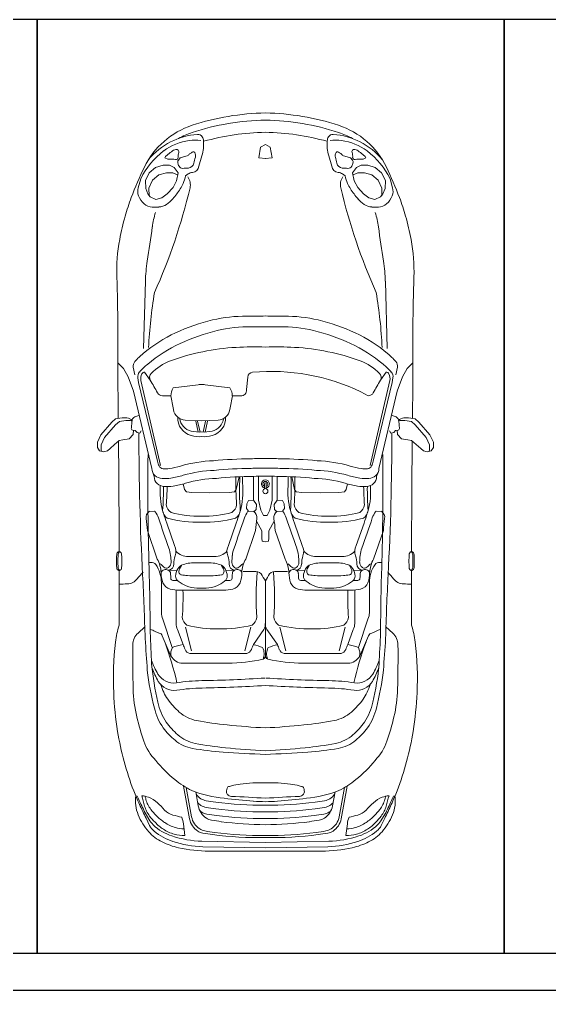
# Model space of a CAD drawing. Header units: millimetres. Extents: x 0 to 265, y 0 to 186.
# Drawn here: x 112.66 to 115.5, y 140.94 to 146.14 of the extents above; entities that cross this region are included whole.
import ezdxf

# ---------------------------------------------------------------- set-up
doc = ezdxf.new("R2010")
doc.units = ezdxf.units.MM
doc.layers.add('ARQ_Mobiliario', color=8, linetype='Continuous', lineweight=18)
doc.layers.add('MURO DE CARGA', color=18, linetype='Continuous', lineweight=30)

# ---------------------------------------------------------------- blocks, each defined once
blk = doc.blocks.new('A$C0D2E043C')
at = {"layer": 'ARQ_Mobiliario'}
for p, q in [((35.6085, 11.7822), (35.6187, 11.8398)), ((35.6187, 11.8398), (35.644, 11.8538)), ((35.6693, 11.8398), (35.644, 11.8538)), ((35.6795, 11.7822), (35.6693, 11.8398)), ((35.1061, 11.7817), (35.1212, 11.7749)), ((35.1212, 11.7749), (35.1464, 11.7749)), ((35.1885, 11.7817), (35.1784, 11.7699)), ((35.2305, 11.7951), (35.1885, 11.7817)), ((35.2877, 11.7379), (35.3045, 11.7934)), ((35.6456, 11.7784), (35.6085, 11.7822)), ((35.6424, 11.7784), (35.6795, 11.7822)), ((36.0003, 11.7379), (35.9835, 11.7934)), ((36.0575, 11.7951), (36.0995, 11.7817)), ((36.0995, 11.7817), (36.1096, 11.7699)), ((36.1668, 11.7749), (36.1416, 11.7749)), ((36.1819, 11.7817), (36.1668, 11.7749)), ((35.022, 11.7026), (35.0018, 11.6605)), ((35.0556, 11.7312), (35.022, 11.7026)), ((35.096, 11.743), (35.0556, 11.7312)), ((35.1139, 11.7029), (35.0735, 11.6911)), ((35.1313, 11.743), (35.096, 11.743)), ((35.1492, 11.7029), (35.1139, 11.7029)), ((35.1565, 11.7312), (35.1313, 11.743)), ((35.1744, 11.6911), (35.1492, 11.7029)), ((35.1767, 11.7026), (35.1565, 11.7312)), ((35.1683, 11.6588), (35.1767, 11.7026)), ((36.1113, 11.7026), (36.1315, 11.7312)), ((36.1197, 11.6588), (36.1113, 11.7026)), ((36.1136, 11.6911), (36.1388, 11.7029)), ((36.1315, 11.7312), (36.1567, 11.743)), ((36.1388, 11.7029), (36.1741, 11.7029)), ((36.1567, 11.743), (36.192, 11.743)), ((36.1741, 11.7029), (36.2145, 11.6911)), ((36.192, 11.743), (36.2324, 11.7312)), ((36.2324, 11.7312), (36.266, 11.7026)), ((36.266, 11.7026), (36.2862, 11.6605)), ((34.9766, 11.6706), (34.9632, 11.6218)), ((35.0018, 11.6605), (35.0035, 11.6184)), ((35.0399, 11.6625), (35.0197, 11.6204)), ((35.0735, 11.6911), (35.0399, 11.6625)), ((35.1498, 11.6235), (35.1683, 11.6588)), ((35.1745, 11.691), (35.1744, 11.6911)), ((35.2171, 11.6858), (35.2305, 11.6959)), ((36.0709, 11.6858), (36.0575, 11.6959)), ((36.1135, 11.691), (36.1136, 11.6911)), ((36.1382, 11.6235), (36.1197, 11.6588)), ((36.2145, 11.6911), (36.2481, 11.6625)), ((36.2481, 11.6625), (36.2683, 11.6204)), ((36.2862, 11.6605), (36.2845, 11.6184)), ((36.3114, 11.6706), (36.3248, 11.6218)), ((35.0035, 11.6184), (35.0153, 11.5898)), ((35.0197, 11.6204), (35.0214, 11.5783)), ((35.1179, 11.5898), (35.1498, 11.6235)), ((36.1701, 11.5898), (36.1382, 11.6235)), ((36.2683, 11.6204), (36.2666, 11.5783)), ((36.2845, 11.6184), (36.2727, 11.5898)), ((35.0153, 11.5898), (35.0271, 11.573)), ((35.0271, 11.573), (35.0573, 11.5596)), ((35.0573, 11.5596), (35.0893, 11.568)), ((35.0893, 11.568), (35.1179, 11.5898)), ((36.1987, 11.568), (36.1701, 11.5898)), ((36.2307, 11.5596), (36.1987, 11.568)), ((36.2609, 11.573), (36.2307, 11.5596)), ((36.2727, 11.5898), (36.2609, 11.573)), ((34.9917, 10.7614), (35.0018, 11.1215)), ((36.2963, 10.7614), (36.2862, 11.1215)), ((34.8846, 10.654), (34.8541, 10.6846)), ((34.9454, 10.6197), (34.9364, 10.661)), ((36.3426, 10.6197), (36.3516, 10.661)), ((36.4034, 10.654), (36.4339, 10.6846)), ((34.9098, 10.61), (34.8846, 10.654)), ((34.9376, 10.5336), (34.9098, 10.61)), ((34.9978, 10.6353), (35.0281, 10.5918)), ((35.5433, 10.5411), (35.5494, 10.6083)), ((36.2902, 10.6353), (36.2599, 10.5918)), ((36.3504, 10.5336), (36.3782, 10.61)), ((36.3782, 10.61), (36.4034, 10.654)), ((34.9644, 10.58), (34.961, 10.6044)), ((34.9644, 10.58), (35.0662, 10.1575)), ((35.0831, 10.1349), (34.9779, 10.5897)), ((35.151, 10.5504), (35.2842, 10.5677)), ((35.4546, 10.5504), (35.3214, 10.5677)), ((36.2049, 10.1349), (36.3101, 10.5897)), ((36.3236, 10.58), (36.2218, 10.1575)), ((36.3236, 10.58), (36.327, 10.6044)), ((34.9376, 10.5336), (35.0361, 10.1191)), ((35.1384, 10.5084), (35.0934, 10.5084)), ((35.4671, 10.5084), (35.5122, 10.5084)), ((36.1556, 10.5292), (36.1946, 10.5084)), ((36.3504, 10.5336), (36.2519, 10.1191)), ((34.7636, 10.2997), (34.8225, 10.3676)), ((34.7836, 10.2852), (34.8425, 10.3531)), ((34.8225, 10.3676), (34.8425, 10.3843)), ((34.8425, 10.3843), (34.877, 10.3909)), ((34.8425, 10.3531), (34.8625, 10.3698)), ((34.8625, 10.3698), (34.897, 10.3765)), ((34.877, 10.3909), (34.9026, 10.3898)), ((34.897, 10.3765), (34.9226, 10.3754)), ((35.3028, 10.3733), (35.215, 10.3778)), ((35.2844, 10.3136), (35.2713, 10.3728)), ((35.2946, 10.3136), (35.2815, 10.3728)), ((35.3028, 10.3733), (35.3906, 10.3778)), ((35.311, 10.3136), (35.3241, 10.3728)), ((35.3211, 10.3136), (35.3343, 10.3728)), ((36.391, 10.3765), (36.3654, 10.3754)), ((36.411, 10.3909), (36.3854, 10.3898)), ((36.4255, 10.3698), (36.391, 10.3765)), ((36.4455, 10.3843), (36.411, 10.3909)), ((36.4455, 10.3531), (36.4255, 10.3698)), ((36.4655, 10.3676), (36.4455, 10.3843)), ((36.5044, 10.2852), (36.4455, 10.3531)), ((36.5244, 10.2997), (36.4655, 10.3676)), ((34.7447, 10.2608), (34.7636, 10.2997)), ((34.9359, 10.3008), (34.9148, 10.2786)), ((34.9474, 10.3224), (34.9337, 10.3244)), ((34.9379, 10.3238), (34.9359, 10.3008)), ((34.9572, 10.3126), (34.9474, 10.3224)), ((34.9719, 10.3077), (34.9572, 10.3126)), ((34.9797, 10.3204), (34.9719, 10.3077)), ((36.3083, 10.3204), (36.3161, 10.3077)), ((36.3161, 10.3077), (36.3308, 10.3126)), ((36.3308, 10.3126), (36.3406, 10.3224)), ((36.3406, 10.3224), (36.3543, 10.3244)), ((36.3501, 10.3238), (36.3521, 10.3008)), ((36.3521, 10.3008), (36.3732, 10.2786)), ((36.5433, 10.2608), (36.5244, 10.2997)), ((34.7447, 10.2307), (34.7447, 10.2608)), ((34.7647, 10.2463), (34.7836, 10.2852)), ((34.7647, 10.2163), (34.7647, 10.2463)), ((34.837, 10.2474), (34.8125, 10.2263)), ((34.8614, 10.2686), (34.837, 10.2474)), ((34.8814, 10.273), (34.8614, 10.2686)), ((34.9148, 10.2786), (34.8814, 10.273)), ((36.3732, 10.2786), (36.4066, 10.273)), ((36.4066, 10.273), (36.4266, 10.2686)), ((36.4266, 10.2686), (36.451, 10.2474)), ((36.451, 10.2474), (36.4755, 10.2263)), ((36.5233, 10.2463), (36.5044, 10.2852)), ((36.5233, 10.2163), (36.5233, 10.2463)), ((36.5433, 10.2307), (36.5433, 10.2608)), ((34.7569, 10.2129), (34.7447, 10.2307)), ((34.778, 10.2085), (34.7569, 10.2129)), ((34.7687, 10.2105), (34.7647, 10.2163)), ((34.7981, 10.214), (34.778, 10.2085)), ((34.8125, 10.2263), (34.7981, 10.214)), ((36.4755, 10.2263), (36.4899, 10.214)), ((36.4899, 10.214), (36.51, 10.2085)), ((36.51, 10.2085), (36.5311, 10.2129)), ((36.5193, 10.2105), (36.5233, 10.2163)), ((36.5311, 10.2129), (36.5433, 10.2307)), ((35.0361, 10.1191), (35.0361, 10.1191)), ((35.044, 10.0924), (35.0483, 10.0763)), ((36.244, 10.0924), (36.2397, 10.0763)), ((36.2519, 10.1191), (36.2519, 10.1191)), ((35.0483, 10.0763), (35.0483, 10.0763)), ((35.2046, 10.0364), (35.2112, 10.0058)), ((35.5031, 10.0747), (35.4881, 10.0058)), ((35.5808, 9.9491), (35.5808, 10.0765)), ((35.6071, 10.074), (35.6071, 9.9488)), ((35.6389, 10.036), (35.6389, 10.0101)), ((35.6491, 10.036), (35.6491, 10.0101)), ((35.6809, 10.074), (35.6809, 9.9488)), ((35.7072, 9.9491), (35.7072, 10.0765)), ((35.7849, 10.0747), (35.7999, 10.0058)), ((36.0834, 10.0364), (36.0768, 10.0058)), ((36.2397, 10.0763), (36.2397, 10.0763)), ((35.2112, 10.0058), (35.221, 9.9937)), ((35.221, 9.9937), (35.2501, 9.9912)), ((35.2501, 9.9912), (35.347, 9.9888)), ((35.4493, 9.9912), (35.347, 9.9888)), ((35.4784, 9.9937), (35.4493, 9.9912)), ((35.4881, 10.0058), (35.4784, 9.9937)), ((35.7999, 10.0058), (35.8096, 9.9937)), ((35.8096, 9.9937), (35.8387, 9.9912)), ((35.8387, 9.9912), (35.941, 9.9888)), ((36.0379, 9.9912), (35.941, 9.9888)), ((36.067, 9.9937), (36.0379, 9.9912)), ((36.0768, 10.0058), (36.067, 9.9937)), ((35.5441, 9.9298), (35.5529, 9.9473)), ((35.5529, 9.9473), (35.5808, 9.9491)), ((35.5808, 9.9491), (35.5966, 9.9263)), ((35.6071, 9.9488), (35.6197, 9.8958)), ((35.6809, 9.9488), (35.6683, 9.8958)), ((35.7072, 9.9491), (35.6914, 9.9263)), ((35.7351, 9.9473), (35.7072, 9.9491)), ((35.7439, 9.9298), (35.7351, 9.9473)), ((35.023, 9.8896), (35.0509, 9.8913)), ((35.5424, 9.9053), (35.5441, 9.9298)), ((35.5529, 9.8913), (35.5424, 9.9053)), ((35.5808, 9.8896), (35.5529, 9.8913)), ((35.5948, 9.9001), (35.5843, 9.8896)), ((35.5966, 9.9263), (35.5948, 9.9001)), ((35.6197, 9.8958), (35.6339, 9.8675)), ((35.6683, 9.8958), (35.6541, 9.8675)), ((35.6914, 9.9263), (35.6932, 9.9001)), ((35.6932, 9.9001), (35.7037, 9.8896)), ((35.7072, 9.8896), (35.7351, 9.8913)), ((35.7351, 9.8913), (35.7456, 9.9053)), ((35.7456, 9.9053), (35.7439, 9.9298)), ((36.265, 9.8896), (36.2371, 9.8913)), ((35.5961, 9.8376), (35.6258, 9.7852)), ((35.6339, 9.8675), (35.644, 9.8675)), ((35.6541, 9.8675), (35.644, 9.8675)), ((35.6919, 9.8376), (35.6622, 9.7852)), ((35.0125, 9.7864), (35.0649, 9.6341)), ((35.1576, 9.7059), (35.1156, 9.8266)), ((35.4462, 9.7059), (35.4882, 9.8266)), ((35.5913, 9.7864), (35.5389, 9.6341)), ((35.6258, 9.7852), (35.6258, 9.7457)), ((35.6622, 9.7852), (35.6622, 9.7457)), ((35.6967, 9.7864), (35.7491, 9.6341)), ((35.8418, 9.7059), (35.7998, 9.8266)), ((36.1304, 9.7059), (36.1724, 9.8266)), ((36.2755, 9.7864), (36.2231, 9.6341)), ((35.6258, 9.7457), (35.6277, 9.7299)), ((35.6277, 9.7299), (35.644, 9.7269)), ((35.6603, 9.7299), (35.644, 9.7269)), ((35.6622, 9.7457), (35.6603, 9.7299)), ((35.3014, 9.6481), (35.2317, 9.6481)), ((35.3024, 9.6481), (35.3721, 9.6481)), ((35.9856, 9.6481), (35.9159, 9.6481)), ((35.9866, 9.6481), (36.0563, 9.6481)), ((34.8614, 9.2797), (34.8614, 9.5712)), ((35.1319, 9.5744), (35.171, 9.5728)), ((35.1943, 9.6001), (35.184, 9.5809)), ((35.2774, 9.6137), (35.3019, 9.6137)), ((35.3264, 9.6137), (35.3019, 9.6137)), ((35.4095, 9.6001), (35.4198, 9.5809)), ((35.4719, 9.5744), (35.4329, 9.5728)), ((35.8161, 9.5744), (35.8551, 9.5728)), ((35.8785, 9.6001), (35.8682, 9.5809)), ((35.9616, 9.6137), (35.9861, 9.6137)), ((36.0106, 9.6137), (35.9861, 9.6137)), ((36.0937, 9.6001), (36.104, 9.5809)), ((36.1561, 9.5744), (36.117, 9.5728)), ((36.4266, 9.2797), (36.4266, 9.5712)), ((35.1494, 9.5195), (35.1731, 9.5192)), ((35.2774, 9.5438), (35.3019, 9.5438)), ((35.3264, 9.5438), (35.3019, 9.5438)), ((35.4544, 9.5195), (35.4307, 9.5192)), ((35.5828, 9.5666), (35.5249, 9.5666)), ((35.644, 9.5169), (35.644, 9.2904)), ((35.7052, 9.5666), (35.7631, 9.5666)), ((35.8336, 9.5195), (35.8573, 9.5192)), ((35.9616, 9.5438), (35.9861, 9.5438)), ((36.0106, 9.5438), (35.9861, 9.5438)), ((36.1386, 9.5195), (36.1149, 9.5192)), ((35.0873, 9.3467), (35.0873, 9.5084)), ((35.1657, 9.2897), (35.1657, 9.4686)), ((35.3019, 9.4679), (35.1838, 9.4679)), ((35.2774, 9.4789), (35.3019, 9.4789)), ((35.3264, 9.4789), (35.3019, 9.4789)), ((35.3019, 9.4679), (35.42, 9.4679)), ((35.9861, 9.4679), (35.868, 9.4679)), ((35.9616, 9.4789), (35.9861, 9.4789)), ((36.0106, 9.4789), (35.9861, 9.4789)), ((35.9861, 9.4679), (36.1042, 9.4679)), ((36.1223, 9.2897), (36.1223, 9.4686)), ((36.2007, 9.3467), (36.2007, 9.5084)), ((35.1459, 9.1599), (35.0953, 9.313)), ((36.1421, 9.1599), (36.1927, 9.313)), ((34.9985, 9.2703), (34.9625, 9.2377)), ((35.2032, 9.1765), (35.1737, 9.2561)), ((35.2171, 9.2693), (35.2487, 9.1429)), ((35.5659, 9.2693), (35.5344, 9.1429)), ((35.5799, 9.1765), (35.6364, 9.2567)), ((35.644, 9.1205), (35.644, 9.2576)), ((35.644, 9.1551), (35.644, 9.2576)), ((35.7081, 9.1765), (35.6516, 9.2567)), ((35.7221, 9.2693), (35.7536, 9.1429)), ((36.0709, 9.2693), (36.0393, 9.1429)), ((36.0848, 9.1765), (36.1143, 9.2561)), ((36.2895, 9.2703), (36.3255, 9.2377)), ((35.0544, 9.2468), (35.0746, 9.2372)), ((35.0914, 9.2227), (35.134, 9.1222)), ((36.1966, 9.2227), (36.154, 9.1222)), ((36.2336, 9.2468), (36.2134, 9.2372)), ((35.2391, 9.1282), (35.2627, 9.1279)), ((35.5203, 9.1279), (35.2627, 9.1279)), ((35.544, 9.1282), (35.5203, 9.1279)), ((35.744, 9.1282), (35.7677, 9.1279)), ((35.7677, 9.1279), (36.0253, 9.1279)), ((36.0489, 9.1282), (36.0253, 9.1279)), ((35.1915, 9.0766), (35.4432, 9.0766)), ((36.0965, 9.0766), (35.8448, 9.0766)), ((35.4746, 8.4242), (35.5088, 8.4289)), ((35.8134, 8.4242), (35.7792, 8.4289)), ((35.2066, 8.4189), (35.2383, 8.243)), ((35.2208, 8.4103), (35.249, 8.2544)), ((35.2712, 8.3869), (35.2848, 8.3121)), ((36.0168, 8.3869), (36.0032, 8.3121)), ((36.0672, 8.4103), (36.039, 8.2544)), ((36.0814, 8.4189), (36.0497, 8.243)), ((34.9577, 8.3641), (34.9507, 8.3666)), ((36.3303, 8.3641), (36.3373, 8.3666)), ((35.0206, 8.2406), (35, 8.2755)), ((36.2674, 8.2406), (36.288, 8.2755)), ((35.0233, 8.208), (35.005, 8.246)), ((36.2647, 8.208), (36.283, 8.246)), ((35.2129, 8.153), (35.2051, 8.2155)), ((36.0751, 8.153), (36.0829, 8.2155)), ((35.644, 8.1164), (35.3043, 8.1235)), ((35.644, 8.1164), (35.9837, 8.1235)), ((35.644, 8.087), (35.3094, 8.094)), ((35.6453, 8.0701), (35.3431, 8.0701)), ((35.6427, 8.0701), (35.9449, 8.0701)), ((35.644, 8.087), (35.9786, 8.094))]:
    blk.add_line(p, q, dxfattribs=at)
for centre, radius, start, end in [((35.6659, 10.6955), 1.3272, 90.9471, 108.163), ((35.6221, 10.6955), 1.3272, 71.837, 89.0529), ((35.6659, 10.6572), 1.3272, 90.9471, 108.163), ((35.6221, 10.6572), 1.3272, 71.837, 89.0529), ((35.3878, 11.5433), 0.4349, 108.163, 154.1612), ((35.3878, 11.505), 0.4349, 108.163, 118.7863), ((35.6684, 10.5921), 1.3272, 91.0533, 105.5302), ((35.6196, 10.5921), 1.3272, 74.4698, 88.9467), ((35.9002, 11.5433), 0.4349, 25.8388, 71.837), ((35.9002, 11.505), 0.4349, 61.2137, 71.837), ((35.3058, 11.5363), 0.3724, 93.8259, 140.3789), ((35.2777, 11.5787), 0.2995, 97.9545, 126.5028), ((35.267, 11.6067), 0.2704, 83.4641, 96.5359), ((35.283, 11.8813), 0.0266, 29.4696, 94.3511), ((35.101, 11.8551), 0.2126, 343.1532, 4.7109), ((35.2597, 11.8681), 0.0534, 4.7109, 29.4696), ((36.187, 11.8551), 0.2126, 175.2891, 196.8468), ((36.0283, 11.8681), 0.0534, 150.5304, 175.2891), ((36.005, 11.8813), 0.0266, 85.6489, 150.5304), ((36.021, 11.6067), 0.2704, 83.4641, 96.5359), ((35.9822, 11.5363), 0.3724, 39.6211, 86.1741), ((36.0103, 11.5787), 0.2995, 53.4972, 82.0455), ((35.348, 11.4892), 0.4134, 126.9541, 153.96), ((34.7505, 12.2778), 0.6055, 307.1521, 310.2095), ((35.1775, 11.7727), 0.0559, 102.9548, 130.2095), ((35.1678, 11.8145), 0.0129, 340.9771, 102.9548), ((35.2408, 11.7893), 0.0642, 160.9771, 183.8448), ((35.2732, 11.7626), 0.0536, 127.3728, 142.6693), ((35.277, 11.7576), 0.06, 110.7728, 127.3728), ((35.2587, 11.8058), 0.00841, 32.3333, 110.7728), ((35.2401, 11.794), 0.0304, 342.8448, 32.3333), ((36.0479, 11.794), 0.0304, 147.6667, 197.1552), ((36.0293, 11.8058), 0.00841, 69.2272, 147.6667), ((36.011, 11.7576), 0.06, 52.6272, 69.2272), ((36.0148, 11.7626), 0.0536, 37.3307, 52.6272), ((36.1202, 11.8145), 0.0129, 77.0452, 199.0229), ((36.0472, 11.7893), 0.0642, 356.1552, 19.0229), ((36.1105, 11.7727), 0.0559, 49.7905, 77.0452), ((36.5375, 12.2778), 0.6055, 229.7905, 232.8479), ((35.94, 11.4892), 0.4134, 26.04, 53.0459), ((35.1346, 11.7708), 0.0305, 127.1521, 159.1466), ((35.1464, 11.6901), 0.0848, 78.5687, 90), ((35.1655, 11.7843), 0.0112, 258.5687, 3.8448), ((35.1911, 11.7591), 0.0166, 139.6746, 195.2861), ((35.2522, 11.7758), 0.08, 195.2861, 208.2877), ((35.2293, 11.7599), 0.0322, 275.2007, 347.6884), ((35.643, 11.6697), 0.3912, 162.8448, 167.6884), ((35.645, 11.6697), 0.3912, 12.3116, 17.1552), ((36.0587, 11.7599), 0.0322, 192.3116, 264.7993), ((36.0358, 11.7758), 0.08, 331.7123, 344.7139), ((36.0969, 11.7591), 0.0166, 344.7139, 40.3254), ((36.1225, 11.7843), 0.0112, 176.1552, 281.4313), ((36.1416, 11.6901), 0.0848, 90, 101.4313), ((36.1534, 11.7708), 0.0305, 20.8534, 52.8479), ((36.7589, 10.8794), 1.9583, 154.1612, 159.3768), ((35.2015, 11.7485), 0.0224, 208.2877, 271.1624), ((35.1932, 12.1562), 0.4302, 271.1624, 275.2007), ((35.2559, 11.6621), 0.0422, 92.4457, 126.8894), ((35.2526, 11.7394), 0.0352, 272.4457, 357.5962), ((36.0354, 11.7394), 0.0352, 182.4038, 267.5543), ((36.0321, 11.6621), 0.0422, 53.1106, 87.5543), ((36.0948, 12.1562), 0.4302, 264.7993, 268.8376), ((36.0865, 11.7485), 0.0224, 268.8376, 331.7123), ((34.5291, 10.8794), 1.9583, 20.6232, 25.8388), ((34.982, 11.7416), 0.2416, 336.5245, 346.6309), ((35.1708, 11.6379), 0.0717, 346.5482, 36.0552), ((36.1172, 11.6379), 0.0717, 143.9448, 193.4518), ((36.306, 11.7416), 0.2416, 193.3691, 203.4755), ((35.0299, 11.6034), 0.0692, 164.5885, 199.9902), ((32.1137, 12.3691), 3.2151, 335.9892, 346.5482), ((34.8312, 11.8425), 0.4226, 318.5842, 327.7162), ((35.0103, 11.7293), 0.2107, 327.7162, 336.5245), ((39.1743, 12.3691), 3.2151, 193.4518, 204.0108), ((36.2777, 11.7293), 0.2107, 203.4755, 212.2838), ((36.4568, 11.8425), 0.4226, 212.2838, 221.4158), ((36.2581, 11.6034), 0.0692, 340.0098, 15.4115), ((36.0623, 11.1415), 1.2141, 159.3768, 164.2699), ((35.0635, 11.6156), 0.1049, 199.9902, 229.3606), ((35, 11.6936), 0.1976, 305.4315, 318.5842), ((36.288, 11.6936), 0.1976, 221.4158, 234.5685), ((36.2245, 11.6156), 0.1049, 310.6394, 340.0098), ((35.2257, 11.1415), 1.2141, 15.7301, 20.6232), ((35.0406, 11.589), 0.0699, 229.3606, 268.5357), ((35.0565, 12.2098), 0.6909, 268.5357, 271.4643), ((35.0723, 11.592), 0.0728, 271.4643, 305.4315), ((36.2157, 11.592), 0.0728, 234.5685, 268.5357), ((36.2315, 12.2098), 0.6909, 268.5357, 271.4643), ((36.2474, 11.589), 0.0699, 271.4643, 310.6394), ((36.3343, 11.0649), 1.4967, 164.2699, 169.1962), ((35.5215, 11.3482), 0.4869, 163.079, 172.4092), ((35.7665, 11.3482), 0.4869, 7.5908, 16.921), ((34.9537, 11.0649), 1.4967, 10.8038, 15.7301), ((28.0574, 12.3429), 7.0431, 350.9012, 352.40925), ((43.2306, 12.3429), 7.0431, 187.59075, 189.0988), ((35.7521, 11.176), 0.9039, 169.1962, 182.0129), ((35.5359, 11.176), 0.9039, 357.9871, 10.8038), ((35.829, 11.0983), 0.8275, 170.9012, 178.3951), ((35.459, 11.0983), 0.8275, 1.6049, 9.0988), ((25.321, 10.8094), 9.5336, 0.42297, 2.01293), ((45.967, 10.8094), 9.5336, 177.98707, 179.57703), ((37.6328, 10.6318), 2.6176, 170.5648, 177.0514), ((33.6552, 10.6318), 2.6176, 2.9486, 9.4352), ((35.5349, 10.1853), 0.7493, 89.3121, 103.3775), ((35.5714, 13.2281), 2.2937, 269.3121, 271.8137), ((35.7166, 13.2281), 2.2937, 268.1863, 270.6879), ((35.7531, 10.1853), 0.7493, 76.6225, 90.6879), ((57.0828, 10.7478), 22.2288, 179.65975, 180.72878), ((35.5987, 9.917), 1.0251, 103.3775, 115.1152), ((35.5595, 10.1287), 0.7493, 89.3121, 103.3775), ((35.596, 13.1715), 2.2937, 269.3121, 271.1995), ((35.692, 13.1715), 2.2937, 268.8005, 270.6879), ((35.7285, 10.1287), 0.7493, 76.6225, 90.6879), ((35.6893, 9.917), 1.0251, 64.8848, 76.6225), ((14.2052, 10.7478), 22.2288, 359.27122, 0.34025), ((35.5068, 10.1129), 0.8087, 115.1152, 129.7694), ((35.6232, 9.8604), 1.0251, 103.3775, 115.1152), ((35.6648, 9.8604), 1.0251, 64.8848, 76.6225), ((35.7812, 10.1129), 0.8087, 50.2306, 64.8848), ((35.5314, 10.0563), 0.8087, 115.1152, 129.7694), ((35.5532, 9.5554), 1.2139, 93.1081, 110.0928), ((35.5853, 8.9639), 1.8063, 88.1387, 93.1081), ((35.7027, 8.9639), 1.8063, 86.8919, 91.8613), ((35.7348, 9.5554), 1.2139, 69.9072, 86.8919), ((35.7566, 10.0563), 0.8087, 50.2306, 64.8848), ((35.2497, 10.4218), 0.4068, 129.7694, 138.3309), ((36.0383, 10.4218), 0.4068, 41.6691, 50.2306), ((34.9749, 10.6664), 0.0389, 138.3309, 188.049), ((35.2743, 10.3652), 0.4068, 129.7694, 138.3309), ((35.2303, 10.438), 0.2741, 110.0928, 136.1684), ((36.0577, 10.438), 0.2741, 43.8316, 69.9072), ((36.0137, 10.3652), 0.4068, 41.6691, 50.2306), ((36.3131, 10.6664), 0.0389, 351.951, 41.6691), ((34.9995, 10.6098), 0.0389, 138.3309, 188.049), ((35.0269, 10.6011), 0.0503, 151.1089, 193.0159), ((34.9999, 10.616), 0.0195, 96.3079, 151.1089), ((35.0545, 10.6068), 0.0304, 136.1684, 209.5912), ((35.578, 10.6057), 0.0287, 95.2324, 174.8096), ((35.676, 9.5351), 1.1038, 64.2486, 95.2324), ((36.2335, 10.6068), 0.0304, 330.4088, 43.8316), ((36.2881, 10.616), 0.0195, 28.8911, 83.6921), ((36.2611, 10.6011), 0.0503, 346.9841, 28.8911), ((36.2885, 10.6098), 0.0389, 351.951, 41.6691), ((7.5318, -5.0227), 31.6206, 29.45048, 29.59122), ((35.3133, 10.3438), 0.2258, 92.6576, 97.4001), ((35.2923, 10.3438), 0.2258, 82.5999, 87.3424), ((63.7562, -5.0227), 31.6206, 150.40878, 150.54952), ((35.0934, 10.5395), 0.031, 209.4505, 270), ((35.2148, 10.5084), 0.0764, 146.6922, 180), ((32.8354, 10.0516), 2.3479, 9.3754, 11.2195), ((37.7702, 10.0516), 2.3479, 168.7805, 170.6246), ((35.3907, 10.5084), 0.0764, 360, 33.3078), ((35.5138, 10.5381), 0.0297, 266.8919, 5.7359), ((36.1946, 10.5395), 0.031, 270, 330.5495), ((-34.6556, 9.5808), 69.5169, 0.664478, 0.728782), ((105.9436, 9.5808), 69.5169, 179.271218, 179.335522), ((35.0157, 10.2328), 0.177, 106.2845, 113.7107), ((35.2184, 10.4451), 0.0674, 189.3754, 267.0621), ((35.3871, 10.4451), 0.0674, 272.9379, 350.6246), ((36.2723, 10.2328), 0.177, 66.2893, 73.7155), ((34.9009, 10.352), 0.0378, 37.5272, 87.5086), ((34.9209, 10.3376), 0.0378, 73.1971, 87.5086), ((35.1594, 10.3314), 0.2327, 168.1409, 178.6037), ((34.9533, 10.3747), 0.0221, 113.7107, 168.1409), ((35.2725, 10.3892), 0.0977, 176.2112, 255.0029), ((35.2639, 10.3969), 0.0794, 187.5974, 257.8604), ((35.3331, 10.3892), 0.0977, 284.9971, 3.7888), ((35.3417, 10.3969), 0.0794, 282.1396, 352.4026), ((36.3347, 10.3747), 0.0221, 11.8591, 66.2893), ((36.3671, 10.3376), 0.0378, 92.4914, 106.8029), ((36.1286, 10.3314), 0.2327, 1.3963, 11.8591), ((36.3871, 10.352), 0.0378, 92.4914, 142.4728), ((34.935, 10.3333), 0.00899, 154.7033, 261.8635), ((49.3316, 10.3071), 14.3647, 180, 183.02593), ((35.289, 10.4752), 0.1614, 254.9927, 274.914), ((35.3166, 10.4752), 0.1614, 265.086, 285.0073), ((21.9564, 10.3071), 14.3647, 356.97407, 360), ((36.353, 10.3333), 0.00899, 278.1365, 25.2967), ((-34.6556, 9.5808), 69.5169, 0.077229, 0.564429), ((35.289, 10.4507), 0.1614, 254.9927, 274.914), ((35.3166, 10.4507), 0.1614, 265.086, 285.0073), ((105.9436, 9.5808), 69.5169, 179.435571, 179.922771), ((49.3794, 10.021), 14.3647, 179.30926, 181.7538), ((21.9086, 10.021), 14.3647, 358.2462, 0.69074), ((35.1877, 10.1867), 0.125, 193.5411, 205.7407), ((35.3932, 9.4313), 0.7295, 92.0542, 106.161), ((35.5742, 8.0894), 2.0813, 90.2483, 95.7112), ((35.6322, 9.1895), 0.9834, 89.3099, 93.9053), ((35.6558, 9.1895), 0.9834, 86.0947, 90.6901), ((35.7138, 8.0894), 2.0813, 84.2888, 89.7517), ((35.8948, 9.4313), 0.7295, 73.839, 87.9458), ((36.1003, 10.1867), 0.125, 334.2593, 346.4589), ((35.0906, 10.1206), 0.0545, 181.5865, 270.2562), ((35.0996, 10.1442), 0.0271, 205.7407, 263.5976), ((35.1099, 10.2359), 0.1194, 263.5976, 279.5004), ((35.0412, 10.646), 0.5352, 279.5004, 286.161), ((35.3932, 9.4313), 0.678, 91.9171, 106.161), ((35.5742, 8.0894), 2.0298, 90.2016, 95.7581), ((35.6322, 9.1895), 0.932, 89.2718, 94.0055), ((35.6558, 9.1895), 0.932, 85.9945, 90.7282), ((35.7138, 8.0894), 2.0298, 84.2419, 89.7984), ((35.8948, 9.4313), 0.678, 73.839, 88.0829), ((36.2468, 10.646), 0.5352, 253.839, 260.4996), ((36.1781, 10.2359), 0.1194, 260.4996, 276.4024), ((36.1884, 10.1442), 0.0271, 276.4024, 334.2593), ((36.1974, 10.1206), 0.0545, 269.7438, 358.4135), ((35.1028, 10.0778), 0.0545, 181.5865, 270.2562), ((35.1099, 10.2359), 0.1709, 263.5976, 279.5004), ((35.0412, 10.646), 0.5866, 279.5004, 286.161), ((35.0534, 10.6032), 0.5866, 279.5004, 286.161), ((35.4054, 9.3886), 0.678, 91.9171, 106.161), ((35.5864, 8.0466), 2.0298, 90.2016, 95.7581), ((36.9315, 10.0357), 1.4456, 178.4816, 184.4163), ((36.9512, 10.0047), 1.4456, 177.1396, 184.4163), ((37.5209, 10.0887), 1.9994, 180.3822, 182.298), ((35.6444, 9.1467), 0.932, 90.0225, 94.0055), ((35.6446, 10.036), 0.0221, 91.4681, 255.1556), ((35.6446, 10.036), 0.0136, 92.386, 245.3977), ((35.6446, 10.036), 0.00566, 95.7392, 180), ((35.6436, 9.1467), 0.932, 85.9945, 89.9775), ((35.6434, 10.036), 0.0221, 284.8444, 88.5319), ((35.6434, 10.036), 0.0136, 294.6023, 87.614), ((35.6434, 10.036), 0.00566, 0, 84.2608), ((35.7016, 8.0466), 2.0298, 84.2419, 89.7984), ((33.7671, 10.0887), 1.9994, 357.702, 359.6178), ((34.3368, 10.0047), 1.4456, 355.5837, 2.8604), ((34.3565, 10.0357), 1.4456, 355.5837, 1.5184), ((35.8826, 9.3886), 0.678, 73.839, 88.0829), ((36.2346, 10.6032), 0.5866, 253.839, 260.4996), ((36.2468, 10.646), 0.5866, 253.839, 260.4996), ((36.1781, 10.2359), 0.1709, 260.4996, 276.4024), ((36.1852, 10.0778), 0.0545, 269.7438, 358.4135), ((35.457, 9.9935), 0.3766, 177.702, 197.6791), ((33.0829, 10.0887), 1.9994, 357.702, 358.2522), ((33.6526, 10.0047), 1.4456, 355.5837, 0.749), ((35.1221, 10.1932), 0.1709, 263.5976, 279.5004), ((33.6723, 10.0357), 1.4456, 355.5837, 359.4724), ((35.1468, 9.9935), 0.3766, 342.3209, 2.298), ((35.644, 9.9976), 0.0136, 90, 270), ((35.644, 9.9976), 0.0136, 270, 90), ((36.1412, 9.9935), 0.3766, 177.702, 197.6791), ((36.1659, 10.1932), 0.1709, 260.4996, 276.4024), ((37.6157, 10.0357), 1.4456, 180.5276, 184.4163), ((37.6354, 10.0047), 1.4456, 179.251, 184.4163), ((35.831, 9.9935), 0.3766, 342.3209, 2.298), ((38.2051, 10.0887), 1.9994, 181.7478, 182.298), ((35.0434, 9.8571), 0.0384, 122.1337, 189.0107), ((35.0434, 9.88), 0.0136, 34.9707, 56.5623), ((34.9453, 9.8113), 0.1334, 18.8511, 34.9707), ((35.1564, 9.9042), 0.0634, 189.8097, 233.9947), ((35.1761, 9.9352), 0.0634, 189.8097, 233.9947), ((35.2926, 10.4521), 0.5887, 254.8646, 270.9099), ((35.3113, 10.4521), 0.5887, 269.0901, 285.1354), ((35.4277, 9.9352), 0.0634, 306.0053, 350.1903), ((35.4474, 9.9042), 0.0634, 306.0053, 350.1903), ((35.6585, 9.8113), 0.1334, 145.0293, 161.1489), ((35.5604, 9.88), 0.0136, 123.4377, 145.0293), ((35.5604, 9.8571), 0.0384, 350.9893, 57.8663), ((35.7276, 9.8571), 0.0384, 122.1337, 189.0107), ((35.7276, 9.88), 0.0136, 34.9707, 56.5623), ((35.6295, 9.8113), 0.1334, 18.8511, 34.9707), ((35.8406, 9.9042), 0.0634, 189.8097, 233.9947), ((35.8603, 9.9352), 0.0634, 189.8097, 233.9947), ((35.9767, 10.4521), 0.5887, 254.8646, 270.9099), ((35.9954, 10.4521), 0.5887, 269.0901, 285.1354), ((36.1119, 9.9352), 0.0634, 306.0053, 350.1903), ((36.1316, 9.9042), 0.0634, 306.0053, 350.1903), ((36.3427, 9.8113), 0.1334, 145.0293, 161.1489), ((36.2446, 9.88), 0.0136, 123.4377, 145.0293), ((36.2446, 9.8571), 0.0384, 350.9893, 57.8663), ((34.3577, 9.7484), 0.6559, 3.3204, 9.0107), ((54.2632, 16.4069), 20.2795, 198.85113, 199.33545), ((37.1295, 10.5266), 2.132, 197.6791, 199.166), ((35.2879, 10.4914), 0.6605, 255.1925, 271.2106), ((35.3159, 10.4914), 0.6605, 268.7894, 284.8075), ((16.3406, 16.4069), 20.2795, 340.66455, 341.14887), ((33.4743, 10.5266), 2.132, 340.834, 342.3209), ((36.2462, 9.7484), 0.6559, 170.9893, 176.6796), ((35.0418, 9.7484), 0.6559, 3.3204, 9.0107), ((54.9474, 16.4069), 20.2795, 198.85113, 199.33545), ((37.8137, 10.5266), 2.132, 197.6791, 199.166), ((35.9721, 10.4914), 0.6605, 255.1925, 271.2106), ((36.0001, 10.4914), 0.6605, 268.7894, 284.8075), ((17.0248, 16.4069), 20.2795, 340.66455, 341.14887), ((34.1585, 10.5266), 2.132, 340.834, 342.3209), ((36.9303, 9.7484), 0.6559, 170.9893, 176.6796), ((34.8655, 9.6576), 0.0174, 103.7785, 185.1375), ((34.8727, 9.6576), 0.0174, 116.444, 185.1375), ((34.8572, 9.6576), 0.0174, 354.8625, 76.2214), ((34.9577, 9.6328), 0.1801, 6.523, 19.3355), ((35.1008, 9.675), 0.0646, 338.8225, 28.5544), ((35.2317, 9.7415), 0.0934, 224.8394, 270), ((35.3721, 9.7415), 0.0934, 270, 315.1606), ((35.503, 9.675), 0.0646, 151.4456, 201.1775), ((35.6462, 9.6328), 0.1801, 160.6645, 173.477), ((35.6418, 9.6328), 0.1801, 6.523, 19.3355), ((35.785, 9.675), 0.0646, 338.8225, 28.5544), ((35.9159, 9.7415), 0.0934, 224.8394, 270), ((36.0563, 9.7415), 0.0934, 270, 315.1606), ((36.1872, 9.675), 0.0646, 151.4456, 201.1775), ((36.3303, 9.6328), 0.1801, 160.6645, 173.477), ((36.4308, 9.6576), 0.0174, 103.7786, 185.1375), ((36.4153, 9.6576), 0.0174, 354.8625, 63.556), ((36.4225, 9.6576), 0.0174, 354.8625, 76.2215), ((21.3499, 10.1211), 13.5063, 357.8859, 358.02673), ((21.3499, 9.1246), 13.5063, 1.97327, 2.1141), ((21.3571, 10.1211), 13.5063, 357.8859, 358.02673), ((21.3571, 9.1246), 13.5063, 1.97327, 2.1141), ((48.3728, 10.1211), 13.5063, 181.97327, 182.1141), ((48.3728, 9.1246), 13.5063, 177.8859, 178.02673), ((34.916, 9.5518), 0.1702, 2.9572, 28.9317), ((34.7032, 9.6037), 0.4363, 1.6424, 6.523), ((35.2597, 9.6134), 0.1057, 158.8225, 183.0107), ((35.3441, 9.6134), 0.1057, 356.9893, 21.1775), ((35.9006, 9.6037), 0.4363, 173.477, 178.3576), ((35.6878, 9.5518), 0.1702, 151.0683, 177.0428), ((35.6002, 9.5518), 0.1702, 2.9572, 28.9317), ((35.3874, 9.6037), 0.4363, 1.6424, 6.523), ((35.9439, 9.6134), 0.1057, 158.8225, 183.0107), ((36.0283, 9.6134), 0.1057, 356.9893, 21.1775), ((36.5848, 9.6037), 0.4363, 173.477, 178.3576), ((36.372, 9.5518), 0.1702, 151.0683, 177.0428), ((22.9152, 10.1211), 13.5063, 357.8859, 358.02673), ((22.9152, 9.1246), 13.5063, 1.97327, 2.1141), ((49.9309, 10.1211), 13.5063, 181.97327, 182.1141), ((49.9309, 9.1246), 13.5063, 177.8859, 178.02673), ((49.9381, 10.1211), 13.5063, 181.97327, 182.1141), ((49.9381, 9.1246), 13.5063, 177.8859, 178.02673), ((34.8655, 9.5881), 0.0174, 174.8625, 256.2215), ((34.8727, 9.5881), 0.0174, 174.8625, 243.556), ((34.8572, 9.5881), 0.0174, 283.7786, 5.1375), ((35.0226, 9.6814), 0.0662, 268.1769, 277.5911), ((22.5328, 9.199), 12.4945, 0.19009, 1.7538), ((35.0349, 9.589), 0.0269, 35.1149, 97.5911), ((34.9203, 9.5084), 0.1671, 360, 35.1149), ((35.4397, 9.9777), 0.5145, 225.81, 228.8547), ((35.111, 9.5516), 0.0267, 59.9535, 160.2676), ((35.1141, 9.6051), 0.0197, 228.8547, 303.5122), ((35.1225, 9.6062), 0.0316, 273.3896, 3.0107), ((35.118, 9.5575), 0.0183, 357.0831, 69.4491), ((35.1073, 9.6153), 0.0319, 303.5122, 1.6424), ((35.2494, 9.5373), 0.0861, 149.2718, 176.1885), ((35.221, 9.5542), 0.0531, 109.3485, 149.2718), ((35.2066, 9.5687), 0.0257, 151.6997, 205.2877), ((35.2639, 9.4238), 0.1904, 85.9297, 108.5122), ((35.3399, 9.4238), 0.1904, 71.4878, 94.0703), ((35.3828, 9.5542), 0.0531, 30.7282, 70.6515), ((35.3972, 9.5687), 0.0257, 334.7123, 28.3003), ((35.3544, 9.5373), 0.0861, 3.8115, 30.7282), ((35.4813, 9.6062), 0.0316, 176.9893, 266.6104), ((35.4965, 9.6153), 0.0319, 178.3576, 236.4878), ((35.4858, 9.5575), 0.0183, 110.5509, 182.9169), ((35.4897, 9.6051), 0.0197, 236.4878, 311.1453), ((35.4928, 9.5516), 0.0267, 19.7324, 120.0465), ((35.1641, 9.9777), 0.5145, 311.1453, 314.19), ((36.1239, 9.9777), 0.5145, 225.81, 228.8547), ((35.7952, 9.5516), 0.0267, 59.9535, 160.2676), ((35.7983, 9.6051), 0.0197, 228.8547, 303.5122), ((35.8067, 9.6062), 0.0316, 273.3896, 3.0107), ((35.8022, 9.5575), 0.0183, 357.0831, 69.4491), ((35.7915, 9.6153), 0.0319, 303.5122, 1.6424), ((35.9336, 9.5373), 0.0861, 149.2718, 176.1885), ((35.9052, 9.5542), 0.0531, 109.3485, 149.2718), ((35.8908, 9.5687), 0.0257, 151.6997, 205.2877), ((35.9481, 9.4238), 0.1904, 85.9297, 108.5122), ((36.0241, 9.4238), 0.1904, 71.4878, 94.0703), ((36.067, 9.5542), 0.0531, 30.7282, 70.6515), ((36.0814, 9.5687), 0.0257, 334.7123, 28.3003), ((36.0386, 9.5373), 0.0861, 3.8115, 30.7282), ((36.1655, 9.6062), 0.0316, 176.9893, 266.6104), ((36.1807, 9.6153), 0.0319, 178.3576, 236.4878), ((36.17, 9.5575), 0.0183, 110.5509, 182.9169), ((36.1739, 9.6051), 0.0197, 236.4878, 311.1453), ((36.177, 9.5516), 0.0267, 19.7324, 120.0465), ((35.8483, 9.9777), 0.5145, 311.1453, 314.19), ((36.3677, 9.5084), 0.1671, 144.8851, 180), ((36.2531, 9.589), 0.0269, 82.4089, 144.8851), ((36.2654, 9.6814), 0.0662, 262.4089, 271.8231), ((48.7552, 9.199), 12.4945, 178.2462, 179.80991), ((36.4308, 9.5881), 0.0174, 174.8625, 256.2214), ((36.4153, 9.5881), 0.0174, 296.444, 5.1375), ((36.4225, 9.5881), 0.0174, 283.7785, 5.1375), ((34.9023, 9.5712), 0.0702, 271.7611, 322.133), ((35.3427, 9.2287), 0.4877, 136.4928, 142.133), ((22.5098, 8.8893), 12.4945, 1.46222, 3.02593), ((35.2326, 9.5589), 0.1467, 179.3597, 200.4789), ((34.8698, 9.53), 0.2677, 0.3147, 5.7065), ((35.1507, 9.5327), 0.0132, 185.4827, 264.4752), ((35.198, 9.5431), 0.0345, 180, 234.4771), ((35.1971, 9.5642), 0.0152, 205.2877, 261.9044), ((35.2803, 10.1494), 0.6063, 261.9044, 264.9224), ((35.268, 10.0109), 0.4673, 264.9224, 271.1514), ((35.3358, 10.0109), 0.4673, 268.8486, 275.0776), ((35.3235, 10.1494), 0.6063, 275.0776, 278.0956), ((35.4067, 9.5642), 0.0152, 278.0956, 334.7123), ((35.4058, 9.5431), 0.0345, 305.5229, 0), ((35.4531, 9.5327), 0.0132, 275.5248, 354.5173), ((35.734, 9.53), 0.2677, 174.2935, 179.6853), ((35.3712, 9.5589), 0.1467, 339.5211, 0.6403), ((35.5915, 9.5247), 0.0428, 45.5515, 101.7666), ((37.0401, 9.4321), 1.4456, 174.7911, 184.4163), ((34.3381, 8.7755), 1.5017, 29.5853, 31.2833), ((36.9499, 8.7755), 1.5017, 148.7167, 150.4147), ((35.6965, 9.5247), 0.0428, 78.2334, 134.4485), ((34.2479, 9.4321), 1.4456, 355.5837, 5.2089), ((35.9168, 9.5589), 0.1467, 179.3597, 200.4789), ((35.554, 9.53), 0.2677, 0.3147, 5.7065), ((35.8349, 9.5327), 0.0132, 185.4827, 264.4752), ((35.8822, 9.5431), 0.0345, 180, 234.4771), ((35.8813, 9.5642), 0.0152, 205.2877, 261.9044), ((35.9645, 10.1494), 0.6063, 261.9044, 264.9224), ((35.9522, 10.0109), 0.4673, 264.9224, 271.1514), ((36.02, 10.0109), 0.4673, 268.8486, 275.0776), ((36.0077, 10.1494), 0.6063, 275.0776, 278.0956), ((36.0909, 9.5642), 0.0152, 278.0956, 334.7123), ((36.09, 9.5431), 0.0345, 305.5229, 0), ((36.1373, 9.5327), 0.0132, 275.5248, 354.5173), ((36.4182, 9.53), 0.2677, 174.2935, 179.6853), ((36.0554, 9.5589), 0.1467, 339.5211, 0.6403), ((48.7782, 8.8893), 12.4945, 176.97407, 178.53778), ((35.9453, 9.2287), 0.4877, 37.867, 43.5072), ((36.3857, 9.5712), 0.0702, 217.867, 268.2389), ((36.4774, -41.6594), 51.1845, 91.76109, 91.80929), ((35.1466, 9.5268), 0.0549, 200.4789, 257.6503), ((35.1838, 9.6967), 0.2288, 257.6503, 270), ((35.3299, 9.7279), 0.2616, 234.4771, 245.2594), ((33.7577, 9.4321), 1.4456, 355.5837, 1.4198), ((35.2765, 9.622), 0.1431, 246.9234, 270.3465), ((35.3273, 9.622), 0.1431, 269.6535, 293.0766), ((35.2739, 9.7279), 0.2616, 294.7406, 305.5229), ((35.42, 9.6967), 0.2288, 270, 282.3497), ((35.4572, 9.5268), 0.0549, 282.3497, 339.5211), ((35.8308, 9.5268), 0.0549, 200.4789, 257.6503), ((35.868, 9.6967), 0.2288, 257.6503, 270), ((36.0141, 9.7279), 0.2616, 234.4771, 245.2594), ((35.9607, 9.622), 0.1431, 246.9234, 270.3465), ((36.0115, 9.622), 0.1431, 269.6535, 293.0766), ((35.9581, 9.7279), 0.2616, 294.7406, 305.5229), ((37.5303, 9.4321), 1.4456, 178.5802, 184.4163), ((36.1042, 9.6967), 0.2288, 270, 282.3497), ((36.1414, 9.5268), 0.0549, 282.3497, 339.5211), ((34.8106, -41.6594), 51.1845, 88.19071, 88.23891), ((35.1578, 9.3457), 0.0705, 179.1858, 207.5776), ((35.2615, 9.3316), 0.0634, 189.8097, 233.9947), ((35.5363, 9.3316), 0.0634, 306.0053, 350.1903), ((35.7517, 9.3316), 0.0634, 189.8097, 233.9947), ((36.0265, 9.3316), 0.0634, 306.0053, 350.1903), ((36.1302, 9.3457), 0.0705, 332.4224, 0.8142), ((35.3179, 9.1328), 0.4796, 162.1555, 173.1838), ((34.9837, 9.1004), 0.1626, 64.2294, 74.5849), ((35.2362, 9.2887), 0.0705, 179.1858, 207.5776), ((35.3779, 9.8485), 0.5887, 254.8646, 271.322), ((35.4063, 9.9548), 0.695, 268.7794, 283.9241), ((35.5801, 9.2871), 0.064, 331.6959, 2.9555), ((35.7956, 9.276), 0.1527, 173.0737, 186.9263), ((35.7079, 9.2871), 0.064, 177.0445, 208.3041), ((35.4924, 9.276), 0.1527, 353.0737, 6.9263), ((35.8817, 9.9548), 0.695, 256.0759, 271.2206), ((35.9101, 9.8485), 0.5887, 268.678, 285.1354), ((36.0518, 9.2887), 0.0705, 332.4224, 0.8142), ((36.3043, 9.1004), 0.1626, 105.4151, 115.7706), ((35.9701, 9.1328), 0.4796, 6.8162, 17.8445), ((35.0208, 9.1734), 0.0867, 132.2214, 179.5233), ((16.9801, 7.8786), 18.0691, 3.68126, 4.21972), ((16.982, 8.3113), 18.0691, 2.40913, 2.94759), ((35.0737, 9.2193), 0.018, 11.0619, 87.3136), ((36.2143, 9.2193), 0.018, 92.6864, 168.9381), ((54.306, 8.3113), 18.0691, 177.05241, 177.59087), ((54.3079, 7.8786), 18.0691, 175.78028, 176.31874), ((36.2672, 9.1734), 0.0867, 0.4767, 47.7786), ((36.4739, 8.9946), 1.6438, 173.1838, 182.6649), ((41.6638, 9.1182), 6.7299, 179.5233, 181.53681), ((33.5267, 8.5981), 1.6858, 12.8041, 20.5784), ((35.2108, 9.127), 0.0727, 153.1267, 191.5749), ((35.2482, 8.9145), 0.2658, 99.7648, 112.6369), ((36.8922, 9.8444), 1.8162, 201.5746, 202.465), ((33.8909, 9.8444), 1.8162, 337.535, 338.4254), ((35.5271, 8.9145), 0.2658, 67.3631, 78.663), ((35.5646, 9.127), 0.0727, 336.8188, 26.8733), ((35.7234, 9.127), 0.0727, 153.1267, 203.1812), ((35.7609, 8.9145), 0.2658, 101.337, 112.6369), ((37.3971, 9.8444), 1.8162, 201.5746, 202.465), ((34.3958, 9.8444), 1.8162, 337.535, 338.4254), ((36.0398, 8.9145), 0.2658, 67.3631, 80.2352), ((37.7613, 8.5981), 1.6858, 159.4216, 167.1959), ((36.0772, 9.127), 0.0727, 348.4251, 26.8733), ((29.6242, 9.1182), 6.7299, 358.46319, 0.4767), ((34.8141, 8.9946), 1.6438, 357.3351, 6.8162), ((35.2097, 9.1585), 0.0839, 205.6223, 257.4949), ((35.2487, 9.1648), 0.0378, 202.465, 255.2501), ((35.5343, 9.1648), 0.0378, 284.7499, 337.535), ((35.624, 9.1173), 0.0203, 291.429, 9.2387), ((35.664, 9.1173), 0.0203, 170.7613, 248.571), ((35.7537, 9.1648), 0.0378, 202.465, 255.2501), ((36.0393, 9.1648), 0.0378, 284.7499, 337.535), ((36.0783, 9.1585), 0.0839, 282.5051, 334.3777), ((35.529, 9.2817), 0.5301, 201.0453, 209.762), ((36.4639, 9.2016), 1.4347, 185.2313, 193.4535), ((35.531, 9.2422), 0.5301, 201.3583, 209.762), ((35.4432, 9.8997), 0.8231, 270, 283.2206), ((35.8448, 9.8997), 0.8231, 256.7794, 270), ((35.757, 9.2422), 0.5301, 330.238, 338.6417), ((35.759, 9.2817), 0.5301, 330.238, 338.9547), ((34.8241, 9.2016), 1.4347, 346.5465, 354.7687), ((36.4374, 9.2012), 1.4347, 186.5034, 194.7256), ((35.1525, 9.0664), 0.0964, 209.762, 278.9185), ((35.1702, 16.4026), 7.4207, 271.02924, 273.64523), ((36.1178, 16.4026), 7.4207, 266.35477, 268.97076), ((36.1355, 9.0664), 0.0964, 261.0815, 330.238), ((34.8506, 9.2012), 1.4347, 345.2744, 353.4966), ((35.1545, 9.027), 0.0964, 209.762, 278.9185), ((35.3666, 9.0487), 0.296, 197.1341, 214.0282), ((35.3214, 7.9905), 0.9927, 91.0292, 98.9185), ((35.1722, 16.3631), 7.4207, 271.02924, 273.64523), ((36.1158, 16.3631), 7.4207, 266.35477, 268.97076), ((35.9666, 7.9905), 0.9927, 81.0815, 88.9708), ((36.1335, 9.027), 0.0964, 261.0815, 330.238), ((35.9214, 9.0487), 0.296, 325.9718, 342.8659), ((36.6698, 9.0037), 1.8399, 182.6649, 189.1353), ((35.6549, 8.957), 0.7189, 181.5368, 193.5296), ((35.3233, 7.951), 0.9927, 91.0292, 98.9185), ((35.9647, 7.951), 0.9927, 81.0815, 88.9708), ((35.6331, 8.957), 0.7189, 346.4704, 358.4632), ((34.6182, 9.0037), 1.8399, 350.8647, 357.3351), ((35.3588, 8.9264), 0.296, 191.4078, 214.0282), ((35.4619, 9.1301), 0.4207, 215.9536, 228.5231), ((35.8261, 9.1301), 0.4207, 311.4769, 324.0464), ((35.9292, 8.9264), 0.296, 325.9718, 348.5922), ((36.4358, 9.1449), 1.522, 193.5296, 198.592), ((35.3387, 8.9015), 0.296, 192.6799, 215.3004), ((35.3127, 8.9613), 0.1955, 228.5231, 259.091), ((35.9753, 8.9613), 0.1955, 280.909, 311.4769), ((35.9493, 8.9015), 0.296, 324.6996, 347.3201), ((34.8522, 9.1449), 1.522, 341.408, 346.4704), ((35.454, 9.0077), 0.4207, 215.9536, 228.5231), ((35.6129, 10.5188), 1.7816, 259.091, 264.3925), ((35.9118, 13.5635), 4.841, 264.3925, 266.8288), ((35.3762, 13.5635), 4.841, 273.1712, 275.6075), ((35.6751, 10.5188), 1.7816, 275.6075, 280.909), ((35.834, 9.0077), 0.4207, 311.4769, 324.0464), ((36.4191, 8.9634), 1.586, 189.1353, 201.0533), ((35.4321, 8.985), 0.4207, 217.2257, 229.7952), ((35.3048, 8.839), 0.1955, 228.5231, 259.091), ((35.9832, 8.839), 0.1955, 280.909, 311.4769), ((35.8559, 8.985), 0.4207, 310.2048, 322.7743), ((34.8689, 8.9634), 1.586, 338.9467, 350.8647), ((35.2618, 8.754), 0.2848, 199.3624, 224.0294), ((35.2867, 8.8129), 0.1955, 229.7952, 260.3632), ((35.605, 10.3964), 1.7816, 259.091, 264.3925), ((35.683, 10.3964), 1.7816, 275.6075, 280.909), ((36.0013, 8.8129), 0.1955, 279.6368, 310.2048), ((36.0262, 8.754), 0.2848, 315.9706, 340.6376), ((35.5522, 10.3766), 1.7816, 260.3632, 265.6646), ((35.7835, 13.4273), 4.841, 265.6646, 268.3489), ((35.9039, 13.4412), 4.841, 264.3925, 266.9223), ((35.3841, 13.4412), 4.841, 273.0777, 275.6075), ((35.5045, 13.4273), 4.841, 271.6511, 274.3354), ((35.7358, 10.3766), 1.7816, 274.3354, 279.6368), ((35.5236, 8.9204), 0.5919, 217.9881, 232.0323), ((35.7644, 8.9204), 0.5919, 307.9677, 322.0119), ((35.4191, 8.755), 0.3977, 229.242, 244.952), ((35.3994, 8.6108), 0.2012, 284.9433, 291.9553), ((35.6123, 7.671), 0.7649, 87.6213, 97.7716), ((35.6757, 7.671), 0.7649, 82.2284, 92.3787), ((35.8886, 8.6108), 0.2012, 248.0447, 255.0567), ((35.8689, 8.755), 0.3977, 295.048, 310.758), ((36.0785, 8.8323), 1.221, 201.0533, 204.7809), ((35.4784, 8.9605), 0.6099, 248.0813, 264.9013), ((35.3525, 8.434), 0.0988, 216.93, 237.0931), ((35.4577, 8.3886), 0.0225, 168.6595, 219.3903), ((35.778, 8.3244), 0.3491, 166.3032, 168.6595), ((35.4507, 8.4042), 0.0123, 87.4826, 166.3032), ((35.4635, 8.3933), 0.0299, 219.3903, 267.4412), ((35.8245, 8.3933), 0.0299, 272.5588, 320.6097), ((35.8373, 8.4042), 0.0123, 13.6968, 92.5174), ((35.8303, 8.3886), 0.0225, 320.6097, 11.3405), ((35.51, 8.3244), 0.3491, 11.3405, 13.6968), ((35.8096, 8.9605), 0.6099, 275.0987, 291.9187), ((35.9355, 8.434), 0.0988, 302.9069, 323.07), ((35.2095, 8.8323), 1.221, 335.2191, 338.9467), ((35.142, 8.3384), 0.1935, 171.5164, 202.5303), ((35.5756, 8.6689), 0.689, 206.2363, 207.5671), ((39.6636, 10.5193), 5.1754, 204.7809, 205.6935), ((39.6687, 10.4898), 5.1754, 204.7809, 205.6935), ((34.9685, 8.2213), 0.1461, 69.845, 84.6152), ((29.3797, 6.7702), 5.8255, 15.34203, 15.90569), ((29.3865, 6.806), 5.8255, 15.34203, 15.51226), ((35.1531, 8.3881), 0.1542, 195.342, 217.7497), ((34.9717, 8.23), 0.1367, 46.5931, 69.845), ((34.3931, 7.6184), 0.9787, 43.359, 46.5931), ((35.3525, 8.3982), 0.0988, 224.2534, 237.0931), ((35.3392, 8.4136), 0.0745, 237.0931, 260.3735), ((35.5747, 9.8017), 1.4824, 260.3735, 262.381), ((35.6201, 10.1413), 1.8251, 262.381, 270.7507), ((35.7694, 11.0571), 2.7261, 262.7241, 266.0052), ((35.0247, -1.4254), 9.7986, 86.37626, 87.44122), ((35.6658, 9.5728), 1.2381, 266.0052, 268.9934), ((36.2633, -1.4254), 9.7986, 92.55878, 93.62374), ((35.6222, 9.5728), 1.2381, 271.0066, 273.9948), ((35.6679, 10.1413), 1.8251, 269.2493, 277.619), ((35.5186, 11.0571), 2.7261, 273.9948, 277.2759), ((35.7133, 9.8017), 1.4824, 277.619, 279.6265), ((35.9488, 8.4136), 0.0745, 279.6265, 302.9069), ((35.9355, 8.3982), 0.0988, 302.9069, 315.7466), ((36.8949, 7.6184), 0.9787, 133.4069, 136.641), ((36.3163, 8.23), 0.1367, 110.155, 133.4069), ((36.1349, 8.3881), 0.1542, 322.2503, 344.658), ((36.3195, 8.2213), 0.1461, 95.3848, 110.155), ((31.6193, 10.4898), 5.1754, 334.3065, 335.2191), ((41.9015, 6.806), 5.8255, 164.48774, 164.65797), ((31.6244, 10.5193), 5.1754, 334.3065, 335.2191), ((41.9083, 6.7702), 5.8255, 164.09431, 164.65797), ((35.7124, 8.6689), 0.689, 332.4329, 333.7637), ((36.146, 8.3384), 0.1935, 337.4697, 8.4836), ((35.1463, 8.3523), 0.1542, 195.342, 217.7497), ((35.3509, 8.5412), 0.4043, 217.7497, 224.0316), ((35.1748, 8.3565), 0.0964, 223.359, 254.6712), ((35.382, 8.3296), 0.0988, 190.2428, 237.0931), ((35.3571, 8.3623), 0.0988, 229.2811, 237.0931), ((35.3392, 8.3777), 0.0745, 237.0931, 260.3735), ((35.3439, 8.3419), 0.0745, 237.0931, 260.3735), ((35.5747, 9.7658), 1.4824, 260.3735, 262.381), ((35.5793, 9.73), 1.4824, 260.3735, 262.381), ((35.6201, 10.1054), 1.8251, 262.381, 270.7507), ((35.6679, 10.1054), 1.8251, 269.2493, 277.619), ((35.7087, 9.73), 1.4824, 277.619, 279.6265), ((35.7133, 9.7658), 1.4824, 277.619, 279.6265), ((35.9441, 8.3419), 0.0745, 279.6265, 302.9069), ((35.906, 8.3296), 0.0988, 302.9069, 349.7572), ((35.9488, 8.3777), 0.0745, 279.6265, 302.9069), ((35.9309, 8.3623), 0.0988, 302.9069, 310.7189), ((36.1132, 8.3565), 0.0964, 285.3288, 316.641), ((35.9371, 8.5412), 0.4043, 315.9684, 322.2503), ((36.1417, 8.3523), 0.1542, 322.2503, 344.658), ((35.2616, 8.388), 0.3231, 202.5303, 221.4424), ((35.1359, 8.3073), 0.1333, 210.0638, 226.3425), ((35.3441, 8.5055), 0.4043, 217.7497, 224.0316), ((35.2394, 8.4042), 0.2587, 224.0316, 236.876), ((35.2462, 8.44), 0.2587, 224.0316, 236.876), ((35.2254, 8.408), 0.2205, 236.876, 253.5372), ((35.7219, 10.3524), 2.1659, 254.6712, 255.9525), ((35.0532, 8.1965), 0.1531, 7.1191, 20.9309), ((35.3356, 8.2606), 0.0988, 190.2428, 237.0931), ((35.3462, 8.272), 0.0988, 190.2428, 237.0931), ((35.3688, 8.3092), 0.0745, 237.0931, 260.3735), ((35.6042, 9.6973), 1.4824, 260.3735, 262.381), ((35.6248, 10.0696), 1.8251, 262.381, 270.6041), ((35.6497, 10.0369), 1.8251, 262.381, 269.8225), ((35.6632, 10.0696), 1.8251, 269.3959, 277.619), ((35.6383, 10.0369), 1.8251, 270.1775, 277.619), ((35.6838, 9.6973), 1.4824, 277.619, 279.6265), ((35.9192, 8.3092), 0.0745, 279.6265, 302.9069), ((35.9418, 8.272), 0.0988, 302.9069, 349.7572), ((35.9524, 8.2606), 0.0988, 302.9069, 349.7572), ((36.2348, 8.1965), 0.1531, 159.0691, 172.8809), ((35.5661, 10.3524), 2.1659, 284.0475, 285.3288), ((36.0626, 8.408), 0.2205, 286.4628, 303.124), ((36.0418, 8.44), 0.2587, 303.124, 315.9684), ((36.0486, 8.4042), 0.2587, 303.124, 315.9684), ((35.9439, 8.5055), 0.4043, 315.9684, 322.2503), ((36.1521, 8.3073), 0.1333, 313.6575, 329.9362), ((36.0264, 8.388), 0.3231, 318.5576, 337.4697), ((35.1947, 8.3289), 0.2338, 221.4424, 243.7064), ((35.1076, 8.2511), 0.0947, 207.082, 231.455), ((35.2163, 8.388), 0.2471, 225.7779, 253.0074), ((35.2558, 8.437), 0.3325, 231.455, 251.2887), ((35.2185, 8.3723), 0.2205, 236.876, 253.5372), ((35.217, 8.3798), 0.1911, 253.5372, 267.4233), ((35.3224, 8.2402), 0.0745, 237.0931, 260.3735), ((35.333, 8.2516), 0.0745, 237.0931, 260.3735), ((35.5578, 9.6282), 1.4824, 260.3735, 262.381), ((35.5684, 9.6396), 1.4824, 260.3735, 262.381), ((35.6139, 9.9793), 1.8251, 262.381, 270.9461), ((35.6741, 9.9793), 1.8251, 269.0539, 277.619), ((35.7196, 9.6396), 1.4824, 277.619, 279.6265), ((35.7302, 9.6282), 1.4824, 277.619, 279.6265), ((35.955, 8.2516), 0.0745, 279.6265, 302.9069), ((35.9656, 8.2402), 0.0745, 279.6265, 302.9069), ((36.071, 8.3798), 0.1911, 272.5767, 286.4628), ((36.0695, 8.3723), 0.2205, 286.4628, 303.124), ((36.0322, 8.437), 0.3325, 288.7113, 308.545), ((36.0717, 8.388), 0.2471, 286.9926, 314.2221), ((36.0933, 8.3289), 0.2338, 296.2936, 318.5576), ((36.1804, 8.2511), 0.0947, 308.545, 332.918), ((35.2646, 8.4704), 0.3916, 243.7064, 257.3103), ((35.3156, 8.658), 0.5346, 251.2887, 268.7956), ((35.3206, 8.6285), 0.5346, 251.2887, 268.7956), ((35.2102, 8.3441), 0.1911, 253.5372, 270.8193), ((35.6032, 9.9679), 1.8251, 262.381, 271.28), ((35.6848, 9.9679), 1.8251, 268.72, 277.619), ((35.9674, 8.6285), 0.5346, 271.2044, 288.7113), ((35.9724, 8.658), 0.5346, 271.2044, 288.7113), ((36.0778, 8.3441), 0.1911, 269.1807, 286.4628), ((36.0234, 8.4704), 0.3916, 282.6897, 296.2936), ((35.3431, 8.8189), 0.7488, 257.3103, 270), ((35.9449, 8.8189), 0.7488, 270, 282.6897)]:
    blk.add_arc(centre, radius, start, end, dxfattribs=at)

msp = doc.modelspace()

# ---------------------------------------------------------------- linework, layer by layer
for points in [[(112.7524, 141.1418), (112.7524, 146.1418), (110.2524, 146.1418), (110.2524, 141.1418)], [(115.2524, 141.1418), (115.2524, 146.1418), (112.7524, 146.1418), (112.7524, 141.1418)], [(117.7524, 141.1418), (117.7524, 146.1418), (115.2524, 146.1418), (115.2524, 141.1418)]]:
    msp.add_lwpolyline(points, close=True)
at = {"layer": 'MURO DE CARGA'}
msp.add_lwpolyline([(101.2828, 141.1418), (120.7828, 141.1418), (120.7828, 140.9418), (101.2828, 140.9418)], close=True, dxfattribs=at)

# ---------------------------------------------------------------- block references
at = {"layer": 'ARQ_Mobiliario'}
msp.add_blockref('A$C0D2E043C', (78.3302, 133.6183), dxfattribs=at)

doc.saveas('drawing.dxf')
